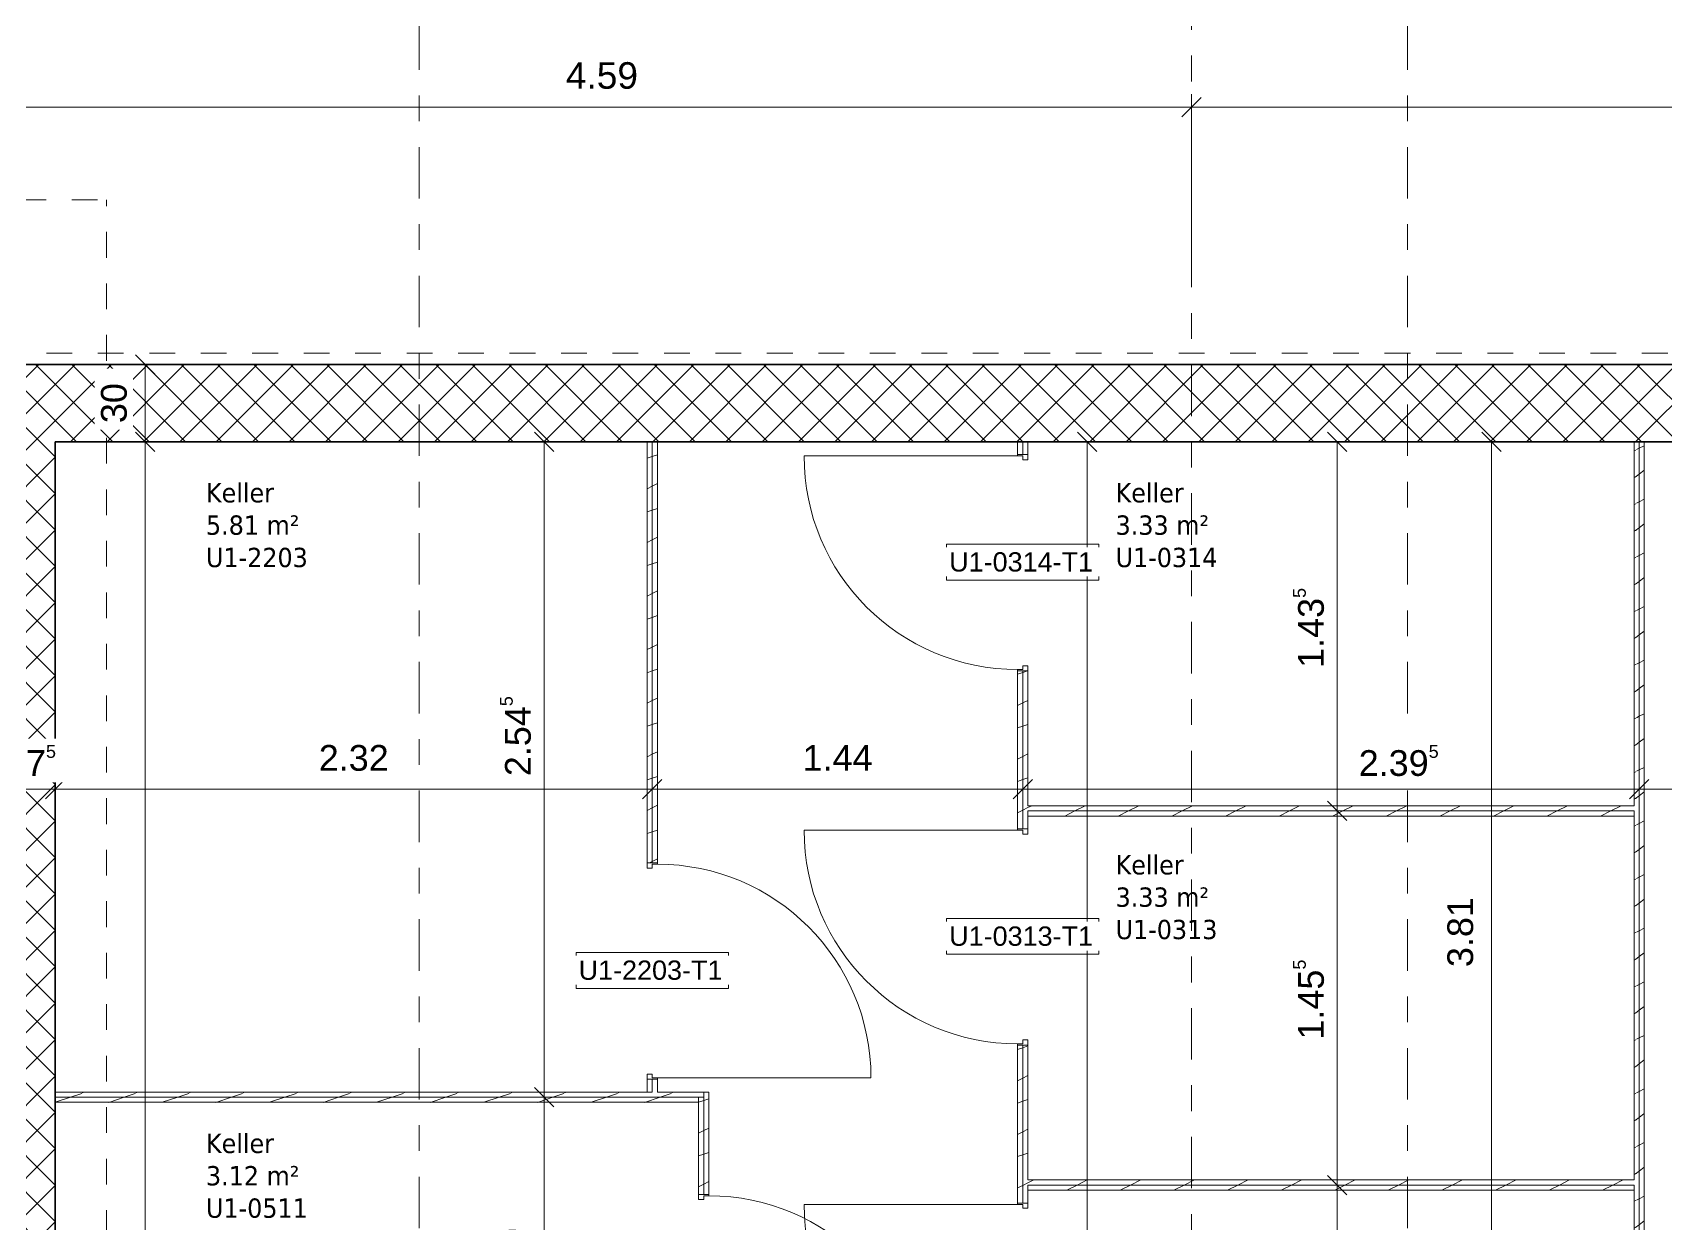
# Model space of a CAD drawing. Header units: metres. Extents: x -86 to 44, y -23 to 39.
# Drawn here: x 5.64 to 11.98, y 28.07 to 32.69 of the extents above; entities that cross this region are included whole.
import ezdxf

# ---------------------------------------------------------------- set-up
doc = ezdxf.new("R2010")
doc.units = ezdxf.units.M
for name, pattern in [('_Rasterlinie_', [0.375, 0.2, -0.05, 0.075, -0.05]), ('_Strichliert - Fein_', [0.15, 0.1, -0.05]), ('Strichpunkt - Fein', [0.2, 0.1, -0.05, 0, -0.05])]:
    doc.linetypes.add(name, pattern=pattern)
for name, color, linetype, lineweight in [('A-____-____-DIMS', 7, 'Continuous', 5), ('A-____-____-DIMS-50', 7, 'Continuous', 5), ('A-AREA-____-IDEN', 7, 'Continuous', 5), ('A-DETL-GENF-OTLN', 7, 'Continuous', 9), ('A-DOOR-____-IDEN', 7, 'Continuous', 5), ('A-DOOR-____-OTLN', 7, 'Continuous', 9), ('A-DOOR-FRAM-MCUT', 7, 'Continuous', 9), ('A-DOOR-OPNG-OTLN', 7, 'Continuous', 9), ('A-WALL-____-MCUT', 7, 'Continuous', 35), ('A-WALL-____-PATT', 7, 'Continuous', 35), ('A-WALL-FNSH-MCUT', 7, 'Continuous', 35), ('S-GRID-____-OTLN', 7, 'Continuous', 5)]:
    doc.layers.add(name, color=color, linetype=linetype, lineweight=lineweight)
doc.layers.add('A-DETL-____-OTLN', color=5, linetype='Continuous', lineweight=9, true_color=0x0000ff)
doc.styles.add('Arial_1', font='arial.ttf', dxfattribs={"height": 0.1})
doc.styles.add('Arial_2', font='arial.ttf', dxfattribs={"height": 0.075})
doc.styles.add('Arial_B', font='arial.ttf', dxfattribs={"height": 0.103175})
doc.styles.add('Verdana_3', font='verdana.ttf', dxfattribs={"width": 0.9, "height": 0.075})
doc.dimstyles.new('Arial_2_00mm_fein_2', dxfattribs={"dimscale": 0.3048, "dimtxt": 0.102026, "dimasz": 0.246063, "dimexe": 0.164042, "dimexo": 0.0625, "dimgap": 0.123031, "dimtad": 1, "dimrnd": 0.005, "dimzin": 0, "dimdsep": 46, "dimtxsty": 'Arial_1', "dimblk1": 'OBLIQUE', "dimblk2": 'OBLIQUE', "dimsah": 1, "dimcen": 0.09, "dimazin": 0, "dimtfac": 1, "dimtdec": 4, "dimtix": 1, "dimtmove": 0, "dimatfit": 3, "dimfxl": 0.164042, "dimfxlon": 1, "dimtvp": 1, "dimtfill": 1, "dimtolj": 1, "dimtzin": 0, "dimarcsym": 2})
doc.dimstyles.new('Arial_2_00mm_fein_3', dxfattribs={"dimscale": 0.3048, "dimtxt": 0.102026, "dimasz": 0.246063, "dimexe": 0.164042, "dimexo": 0.0625, "dimgap": 0.123031, "dimtad": 1, "dimrnd": 0.005, "dimzin": 0, "dimdsep": 46, "dimtxsty": 'Arial_1', "dimblk1": 'OBLIQUE', "dimblk2": 'OBLIQUE', "dimsah": 1, "dimcen": 0.09, "dimazin": 0, "dimtfac": 1, "dimtdec": 4, "dimtix": 1, "dimtmove": 2, "dimatfit": 3, "dimfxl": 0.164042, "dimfxlon": 1, "dimtvp": 1, "dimtfill": 1, "dimtolj": 1, "dimtzin": 0, "dimarcsym": 2})
doc.dimstyles.new('SUB_Rohbau_Aussen_Vermassung', dxfattribs={"dimscale": 0.3048, "dimtxt": 0.102026, "dimasz": 0.246063, "dimexe": 0.164042, "dimexo": 0.0625, "dimgap": 0.123031, "dimtad": 1, "dimrnd": 0.005, "dimzin": 0, "dimdsep": 46, "dimtxsty": 'Arial_B', "dimblk1": 'OBLIQUE', "dimblk2": 'OBLIQUE', "dimsah": 1, "dimcen": 0.09, "dimazin": 0, "dimtfac": 1, "dimtdec": 4, "dimtix": 1, "dimtmove": 0, "dimatfit": 3, "dimfxl": 1.64042, "dimfxlon": 1, "dimtvp": 1, "dimtfill": 1, "dimtolj": 1, "dimtzin": 0, "dimarcsym": 2})
doc.dimstyles.new('SUB_Rohbau_fein_1', dxfattribs={"dimscale": 0.3048, "dimtxt": 0.102026, "dimasz": 0.246063, "dimexe": 0.164042, "dimexo": 0.0625, "dimgap": 0.123031, "dimtad": 1, "dimrnd": 0.005, "dimzin": 0, "dimdsep": 46, "dimtxsty": 'Arial_1', "dimblk1": 'OBLIQUE', "dimblk2": 'OBLIQUE', "dimsah": 1, "dimcen": 0.09, "dimazin": 0, "dimtfac": 1, "dimtdec": 4, "dimtix": 1, "dimtmove": 0, "dimatfit": 3, "dimfxl": 0.164042, "dimfxlon": 1, "dimtvp": 1, "dimtfill": 1, "dimtolj": 1, "dimtzin": 0, "dimarcsym": 2})
doc.dimstyles.new('SUB_Rohbau_fein_2', dxfattribs={"dimscale": 0.3048, "dimtxt": 0.102026, "dimasz": 0.246063, "dimexe": 0.164042, "dimexo": 0.0625, "dimgap": 0.123031, "dimtad": 1, "dimrnd": 0.005, "dimzin": 0, "dimdsep": 46, "dimtxsty": 'Arial_1', "dimblk1": 'OBLIQUE', "dimblk2": 'OBLIQUE', "dimsah": 1, "dimcen": 0.09, "dimazin": 0, "dimtfac": 1, "dimtdec": 4, "dimtix": 1, "dimtmove": 2, "dimatfit": 3, "dimfxl": 0.164042, "dimfxlon": 1, "dimtvp": 1, "dimtfill": 1, "dimtolj": 1, "dimtzin": 0, "dimarcsym": 2})
doc.dimstyles.new('SUB_Rohbau_fein_8', dxfattribs={"dimscale": 0.3048, "dimtxt": 0.102026, "dimasz": 0.246063, "dimexe": 0.164042, "dimexo": 0.0625, "dimgap": 0.123031, "dimtad": 1, "dimdec": 1, "dimlfac": 100, "dimrnd": 0.5, "dimdsep": 46, "dimtxsty": 'Arial_1', "dimblk1": 'OBLIQUE', "dimblk2": 'OBLIQUE', "dimsah": 1, "dimcen": 0.09, "dimazin": 0, "dimtfac": 1, "dimtdec": 4, "dimtix": 1, "dimtmove": 0, "dimatfit": 3, "dimfxl": 0.164042, "dimfxlon": 1, "dimtvp": 1, "dimtfill": 1, "dimtolj": 1, "dimtzin": 0, "dimarcsym": 2})
doc.dimstyles.new('SUB_Rohbau_fein_9', dxfattribs={"dimscale": 0.3048, "dimtxt": 0.102026, "dimasz": 0.246063, "dimexe": 0.164042, "dimexo": 0.0625, "dimgap": 0.123031, "dimtad": 1, "dimrnd": 0.005, "dimzin": 0, "dimdsep": 46, "dimtxsty": 'Arial_1', "dimblk1": 'OBLIQUE', "dimblk2": 'OBLIQUE', "dimsah": 1, "dimcen": 0.09, "dimazin": 0, "dimtfac": 1, "dimtdec": 4, "dimtix": 1, "dimtmove": 0, "dimatfit": 3, "dimfxl": 0.164042, "dimfxlon": 1, "dimtvp": 1, "dimtfill": 1, "dimtolj": 1, "dimtzin": 0, "dimarcsym": 2})
pattern_1 = [(45, (0, 0), (-0.07071068, 0.07071068), []), (135, (0, 0), (-0.07071068, -0.07071068), [])]
pattern_2 = [(216.87, (0.0833, 0.20825), (0.624749256, 0.416501116), [0.10412, -0.93712]), (206.565, (0.20825, 0.14578), (-0.20825414, -0.2082493), [0.23283, -0.23283]), (198.435, (0.20825, 0.04165), (-0.41650024, -0.20824584), [0.13171, -0.52684])]

# ---------------------------------------------------------------- blocks, each defined once
blk = doc.blocks.new('TU DF 1 - Rahmenstock - stumpf einschlagend - 800x1900 Kellerabteil-V77--01_UG_OK_FFB_AF')
at = {"layer": 'A-DOOR-FRAM-MCUT', "color": 253, "true_color": 0x999999}
for p, q in [((-0.415, 0.02), (-0.42, 0.02)), ((-0.42, 0.02), (-0.42, -0.02)), ((-0.415, 0), (-0.415, 0.02)), ((-0.4, 0), (-0.415, 0)), ((-0.4, -0.02), (-0.4, 0)), ((0.415, 0), (0.4, 0)), ((0.4, 0), (0.4, -0.02)), ((0.42, 0.02), (0.415, 0.02)), ((0.415, 0.02), (0.415, 0)), ((0.42, -0.02), (0.42, 0.02)), ((-0.42, -0.02), (-0.4, -0.02)), ((0.4, -0.02), (0.42, -0.02))]:
    blk.add_line(p, q, dxfattribs=at)
at = {"layer": 'A-DOOR-OPNG-OTLN', "color": 253, "true_color": 0x999999}
blk.add_line((0.415, 0.02), (0.415, 0.85), dxfattribs=at)
blk.add_arc((0.415, 0.02), 0.83, 90, 180, dxfattribs=at)
blk = doc.blocks.new('TU DF 1 - Rahmenstock - stumpf einschlagend - 800x1900 Kellerabteil-41621819--01_UG_OK_FFB_AF')
at = {"layer": 'A-DOOR-FRAM-MCUT', "color": 253, "true_color": 0x999999}
for p, q in [((-0.415, 0.02), (-0.42, 0.02)), ((-0.42, 0.02), (-0.42, -0.02)), ((-0.415, 0), (-0.415, 0.02)), ((-0.4, 0), (-0.415, 0)), ((-0.4, -0.02), (-0.4, 0)), ((0.415, 0), (0.4, 0)), ((0.4, 0), (0.4, -0.02)), ((0.42, 0.02), (0.415, 0.02)), ((0.415, 0.02), (0.415, 0)), ((0.42, -0.02), (0.42, 0.02)), ((-0.42, -0.02), (-0.4, -0.02)), ((0.4, -0.02), (0.42, -0.02))]:
    blk.add_line(p, q, dxfattribs=at)
at = {"layer": 'A-DOOR-OPNG-OTLN', "color": 253, "true_color": 0x999999}
blk.add_line((0.415, 0.02), (0.415, 0.85), dxfattribs=at)
blk.add_arc((0.415, 0.02), 0.83, 90, 180, dxfattribs=at)
blk = doc.blocks.new('DE_Detailverweis - mit_Rahmen-56961560--01_UG_OK_FFB_AF')
at = {"layer": 'A-DETL-GENF-OTLN', "color": 30, "linetype": 'Strichpunkt - Fein', "true_color": 0xff8000}
for p in [(0, 14.2248), (38.935, 0)]:
    blk.add_line(p, (38.935, 14.2248), dxfattribs=at)
blk = doc.blocks.new('DIMBLOCK47--01_UG_OK_FFB_AF')
at = {"layer": 'A-____-____-DIMS-50'}
for p, q in [((5.552, 32.4016), (5.552, 32.4516)), ((5.552, 32.4016), (5.5895, 32.4391)), ((10.142, 32.4016), (10.142, 32.4516)), ((10.142, 32.4016), (10.1795, 32.4391)), ((5.552, 32.4016), (5.5145, 32.3641)), ((5.552, 32.4016), (10.142, 32.4016)), ((5.552, 32.4016), (5.552, 31.8977)), ((10.142, 32.4016), (10.1045, 32.3641)), ((10.142, 32.4016), (10.142, 31.8977))]:
    blk.add_line(p, q, dxfattribs=at)
at = {"layer": 'A-____-____-DIMS-50', "color": 0, "insert": (7.7113, 32.5762), "char_height": 0.10317, "width": 0.325653, "attachment_point": 1, "line_spacing_factor": 0.941778, "style": 'Arial_B', "bg_fill": 3, "box_fill_scale": 1.25, "bg_fill_color": 256, "bg_fill_true_color": 13158600, "bg_fill_transparency": 0}
blk.add_mtext('4.59', dxfattribs=at)
blk = doc.blocks.new('_Oblique')
at = {"color": 0, "linetype": 'ByBlock', "lineweight": -2}
blk.add_line((-0.5, -0.5), (0.5, 0.5), dxfattribs=at)
blk = doc.blocks.new('DIMBLOCK48--01_UG_OK_FFB_AF')
at = {"layer": 'A-____-____-DIMS-50'}
for p, q in [((10.142, 32.4016), (10.142, 32.4516)), ((10.142, 32.4016), (10.1795, 32.4391)), ((25.752, 32.4016), (25.752, 32.4516)), ((25.752, 32.4016), (25.7895, 32.4391)), ((10.142, 32.4016), (10.1045, 32.3641)), ((10.142, 32.4016), (25.752, 32.4016)), ((10.142, 32.4016), (10.142, 31.8977)), ((25.752, 32.4016), (25.7145, 32.3641)), ((25.752, 32.4016), (25.752, 31.9016))]:
    blk.add_line(p, q, dxfattribs=at)
at = {"layer": 'A-____-____-DIMS-50', "color": 0, "insert": (17.7725, 32.5762), "char_height": 0.10317, "width": 0.418697, "attachment_point": 1, "line_spacing_factor": 0.941778, "style": 'Arial_B', "bg_fill": 3, "box_fill_scale": 1.25, "bg_fill_color": 256, "bg_fill_true_color": 13158600, "bg_fill_transparency": 0}
blk.add_mtext('15.61', dxfattribs=at)
blk = doc.blocks.new('DIMBLOCK346--01_UG_OK_FFB_AF')
at = {"layer": 'A-____-____-DIMS-50'}
for p, q in [((11.3087, 31.1016), (11.2587, 31.1016)), ((11.3087, 31.1016), (11.2712, 31.1391)), ((11.3087, 31.1016), (11.3087, 27.2916)), ((11.3087, 31.1016), (11.3462, 31.0641)), ((11.3087, 31.1016), (11.3587, 31.1016)), ((11.3087, 27.2916), (11.2587, 27.2916)), ((11.3087, 27.2916), (11.2712, 27.3291)), ((11.3087, 27.2916), (11.3462, 27.2541)), ((11.3087, 27.2916), (11.3587, 27.2916))]:
    blk.add_line(p, q, dxfattribs=at)
at = {"layer": 'A-____-____-DIMS-50', "color": 0, "insert": (11.1367, 29.0609), "char_height": 0.1, "width": 0.325653, "attachment_point": 1, "rotation": 90, "line_spacing_factor": 0.941778, "style": 'Arial_1', "bg_fill": 3, "box_fill_scale": 1.25, "bg_fill_color": 256, "bg_fill_true_color": 13158600, "bg_fill_transparency": 0}
blk.add_mtext('3.81', dxfattribs=at)
blk = doc.blocks.new('DIMBLOCK1572--01_UG_OK_FFB_AF')
at = {"layer": 'A-____-____-DIMS-50'}
for p, q in [((7.627, 28.5556), (7.577, 28.5556)), ((7.627, 28.5556), (7.5895, 28.5931)), ((7.627, 27.2676), (7.627, 28.5556)), ((7.627, 28.5556), (7.6645, 28.5181)), ((7.627, 28.5556), (7.677, 28.5556)), ((7.627, 27.2676), (7.5895, 27.3051)), ((7.627, 27.2676), (7.577, 27.2676)), ((7.627, 27.2676), (7.6645, 27.2301)), ((7.627, 27.2676), (7.677, 27.2676))]:
    blk.add_line(p, q, dxfattribs=at)
at = {"layer": 'A-____-____-DIMS-50', "color": 0, "insert": (7.455, 27.7759), "char_height": 0.1, "width": 0.325653, "attachment_point": 1, "rotation": 90, "line_spacing_factor": 0.941778, "style": 'Arial_1', "bg_fill": 3, "box_fill_scale": 1.25, "bg_fill_color": 256, "bg_fill_true_color": 13158600, "bg_fill_transparency": 0}
blk.add_mtext('1.29', dxfattribs=at)
blk = doc.blocks.new('DIMBLOCK1573--01_UG_OK_FFB_AF')
at = {"layer": 'A-____-____-DIMS-50'}
for p, q in [((7.627, 31.1016), (7.577, 31.1016)), ((7.627, 31.1016), (7.5895, 31.1391)), ((7.627, 28.5556), (7.627, 31.1016)), ((7.627, 31.1016), (7.6645, 31.0641)), ((7.627, 31.1016), (7.677, 31.1016)), ((7.627, 28.5556), (7.577, 28.5556)), ((7.627, 28.5556), (7.5895, 28.5931)), ((7.627, 28.5556), (7.6645, 28.5181)), ((7.627, 28.5556), (7.677, 28.5556))]:
    blk.add_line(p, q, dxfattribs=at)
at = {"layer": 'A-____-____-DIMS-50', "color": 0, "insert": (7.455, 29.8025), "char_height": 0.1, "width": 0.388091, "attachment_point": 1, "rotation": 90, "line_spacing_factor": 0.941778, "style": 'Arial_1', "bg_fill": 3, "box_fill_scale": 1.25, "bg_fill_color": 256, "bg_fill_true_color": 13158600, "bg_fill_transparency": 0}
blk.add_mtext('2.54\\A2\\H0.5x;\\S5^  ;\\H2x;', dxfattribs=at)
blk = doc.blocks.new('DIMBLOCK1574--01_UG_OK_FFB_AF')
at = {"layer": 'A-____-____-DIMS-50'}
for p, q in [((10.7087, 31.1016), (10.6587, 31.1016)), ((10.7087, 31.1016), (10.6712, 31.1391)), ((10.7087, 31.1016), (10.7087, 29.6678)), ((10.7087, 31.1016), (10.7462, 31.0641)), ((10.7087, 31.1016), (10.7587, 31.1016)), ((10.7087, 29.6678), (10.6712, 29.7053)), ((10.7087, 29.6678), (10.6587, 29.6678)), ((10.7087, 29.6678), (10.7462, 29.6303)), ((10.7087, 29.6678), (10.7587, 29.6678))]:
    blk.add_line(p, q, dxfattribs=at)
at = {"layer": 'A-____-____-DIMS-50', "color": 0, "insert": (10.5367, 30.223), "char_height": 0.1, "width": 0.388091, "attachment_point": 1, "rotation": 90, "line_spacing_factor": 0.941778, "style": 'Arial_1', "bg_fill": 3, "box_fill_scale": 1.25, "bg_fill_color": 256, "bg_fill_true_color": 13158600, "bg_fill_transparency": 0}
blk.add_mtext('1.43\\A2\\H0.5x;\\S5^  ;\\H2x;', dxfattribs=at)
blk = doc.blocks.new('DIMBLOCK1575--01_UG_OK_FFB_AF')
at = {"layer": 'A-____-____-DIMS-50'}
for p, q in [((10.7087, 29.6678), (10.6712, 29.7053)), ((10.7087, 29.6678), (10.6587, 29.6678)), ((10.7087, 29.6678), (10.7087, 28.2141)), ((10.7087, 29.6678), (10.7462, 29.6303)), ((10.7087, 29.6678), (10.7587, 29.6678)), ((10.7087, 28.2141), (10.6712, 28.2516)), ((10.7087, 28.2141), (10.6587, 28.2141)), ((10.7087, 28.2141), (10.7462, 28.1766)), ((10.7087, 28.2141), (10.7587, 28.2141))]:
    blk.add_line(p, q, dxfattribs=at)
at = {"layer": 'A-____-____-DIMS-50', "color": 0, "insert": (10.5367, 28.7792), "char_height": 0.1, "width": 0.388091, "attachment_point": 1, "rotation": 90, "line_spacing_factor": 0.941778, "style": 'Arial_1', "bg_fill": 3, "box_fill_scale": 1.25, "bg_fill_color": 256, "bg_fill_true_color": 13158600, "bg_fill_transparency": 0}
blk.add_mtext('1.45\\A2\\H0.5x;\\S5^  ;\\H2x;', dxfattribs=at)
blk = doc.blocks.new('DIMBLOCK1576--01_UG_OK_FFB_AF')
at = {"layer": 'A-____-____-DIMS-50'}
for p, q in [((10.7087, 28.2141), (10.6712, 28.2516)), ((10.7087, 28.2141), (10.6587, 28.2141)), ((10.7087, 28.2141), (10.7087, 26.7603)), ((10.7087, 28.2141), (10.7462, 28.1766)), ((10.7087, 28.2141), (10.7587, 28.2141)), ((10.7087, 26.7603), (10.6712, 26.7978)), ((10.7087, 26.7603), (10.6587, 26.7603)), ((10.7087, 26.7603), (10.7462, 26.7228)), ((10.7087, 26.7603), (10.7587, 26.7603))]:
    blk.add_line(p, q, dxfattribs=at)
at = {"layer": 'A-____-____-DIMS-50', "color": 0, "insert": (10.5367, 27.2716), "char_height": 0.1, "width": 0.388091, "attachment_point": 1, "rotation": 90, "line_spacing_factor": 0.941778, "style": 'Arial_1', "bg_fill": 3, "box_fill_scale": 1.25, "bg_fill_color": 256, "bg_fill_true_color": 13158600, "bg_fill_transparency": 0}
blk.add_mtext('1.45\\A2\\H0.5x;\\S5^  ;\\H2x;', dxfattribs=at)
blk = doc.blocks.new('DIMBLOCK1589--01_UG_OK_FFB_AF')
at = {"layer": 'A-____-____-DIMS-50'}
for p, q in [((9.737, 31.1016), (9.687, 31.1016)), ((9.737, 31.1016), (9.6995, 31.1391)), ((9.737, 19.9616), (9.737, 31.1016)), ((9.737, 31.1016), (9.7745, 31.0641)), ((9.737, 31.1016), (9.787, 31.1016)), ((9.737, 19.9616), (9.6995, 19.9991)), ((9.737, 19.9616), (9.687, 19.9616)), ((9.737, 19.9616), (9.7745, 19.9241)), ((9.737, 19.9616), (9.787, 19.9616))]:
    blk.add_line(p, q, dxfattribs=at)
at = {"layer": 'A-____-____-DIMS-50', "color": 0, "insert": (9.565, 25.3571), "char_height": 0.1, "width": 0.418697, "attachment_point": 1, "rotation": 90, "line_spacing_factor": 0.941778, "style": 'Arial_1', "bg_fill": 3, "box_fill_scale": 1.25, "bg_fill_color": 256, "bg_fill_true_color": 13158600, "bg_fill_transparency": 0}
blk.add_mtext('11.14', dxfattribs=at)
blk = doc.blocks.new('DIMBLOCK1604--01_UG_OK_FFB_AF')
at = {"layer": 'A-____-____-DIMS-50'}
for p, q in [((11.882, 29.7516), (11.882, 29.8016)), ((11.882, 29.7516), (11.9195, 29.7891)), ((13.622, 29.7516), (13.622, 29.8016)), ((13.622, 29.7516), (13.6595, 29.7891)), ((11.882, 29.7516), (11.8445, 29.7141)), ((13.622, 29.7516), (11.882, 29.7516)), ((11.882, 29.7516), (11.882, 29.7016)), ((13.622, 29.7516), (13.5845, 29.7141)), ((13.622, 29.7516), (13.622, 29.7016))]:
    blk.add_line(p, q, dxfattribs=at)
at = {"layer": 'A-____-____-DIMS-50', "color": 0, "insert": (13.1454, 29.9236), "char_height": 0.1, "width": 0.325653, "attachment_point": 1, "line_spacing_factor": 0.941778, "style": 'Arial_1', "bg_fill": 3, "box_fill_scale": 1.25, "bg_fill_color": 256, "bg_fill_true_color": 13158600, "bg_fill_transparency": 0}
blk.add_mtext('1.74', dxfattribs=at)
blk = doc.blocks.new('DIMBLOCK1605--01_UG_OK_FFB_AF')
at = {"layer": 'A-____-____-DIMS-50'}
for p, q in [((9.487, 29.7516), (9.487, 29.8016)), ((9.487, 29.7516), (9.5245, 29.7891)), ((11.882, 29.7516), (11.882, 29.8016)), ((11.882, 29.7516), (11.9195, 29.7891)), ((9.487, 29.7516), (9.4495, 29.7141)), ((11.882, 29.7516), (9.487, 29.7516)), ((9.487, 29.7516), (9.487, 29.7016)), ((11.882, 29.7516), (11.8445, 29.7141)), ((11.882, 29.7516), (11.882, 29.7016))]:
    blk.add_line(p, q, dxfattribs=at)
at = {"layer": 'A-____-____-DIMS-50', "color": 0, "insert": (10.7923, 29.9236), "char_height": 0.1, "width": 0.388091, "attachment_point": 1, "line_spacing_factor": 0.941778, "style": 'Arial_1', "bg_fill": 3, "box_fill_scale": 1.25, "bg_fill_color": 256, "bg_fill_true_color": 13158600, "bg_fill_transparency": 0}
blk.add_mtext('2.39\\A2\\H0.5x;\\S5^  ;\\H2x;', dxfattribs=at)
blk = doc.blocks.new('DIMBLOCK1606--01_UG_OK_FFB_AF')
at = {"layer": 'A-____-____-DIMS-50'}
for p, q in [((8.047, 29.7516), (8.047, 29.8016)), ((8.047, 29.7516), (8.0845, 29.7891)), ((9.487, 29.7516), (9.487, 29.8016)), ((9.487, 29.7516), (9.5245, 29.7891)), ((8.047, 29.7516), (8.0095, 29.7141)), ((9.487, 29.7516), (8.047, 29.7516)), ((8.047, 29.7516), (8.047, 29.7016)), ((9.487, 29.7516), (9.4495, 29.7141)), ((9.487, 29.7516), (9.487, 29.7016))]:
    blk.add_line(p, q, dxfattribs=at)
at = {"layer": 'A-____-____-DIMS-50', "color": 0, "insert": (8.6313, 29.9236), "char_height": 0.1, "width": 0.325653, "attachment_point": 1, "line_spacing_factor": 0.941778, "style": 'Arial_1', "bg_fill": 3, "box_fill_scale": 1.25, "bg_fill_color": 256, "bg_fill_true_color": 13158600, "bg_fill_transparency": 0}
blk.add_mtext('1.44', dxfattribs=at)
blk = doc.blocks.new('DIMBLOCK1607--01_UG_OK_FFB_AF')
at = {"layer": 'A-____-____-DIMS-50'}
for p, q in [((5.727, 29.7516), (5.727, 29.8016)), ((5.727, 29.7516), (5.7645, 29.7891)), ((8.047, 29.7516), (8.047, 29.8016)), ((8.047, 29.7516), (8.0845, 29.7891)), ((5.727, 29.7516), (5.6895, 29.7141)), ((8.047, 29.7516), (5.727, 29.7516)), ((5.727, 29.7516), (5.727, 29.7016)), ((8.047, 29.7516), (8.0095, 29.7141)), ((8.047, 29.7516), (8.047, 29.7016))]:
    blk.add_line(p, q, dxfattribs=at)
at = {"layer": 'A-____-____-DIMS-50', "color": 0, "insert": (6.7513, 29.9236), "char_height": 0.1, "width": 0.325653, "attachment_point": 1, "line_spacing_factor": 0.941778, "style": 'Arial_1', "bg_fill": 3, "box_fill_scale": 1.25, "bg_fill_color": 256, "bg_fill_true_color": 13158600, "bg_fill_transparency": 0}
blk.add_mtext('2.32', dxfattribs=at)
blk = doc.blocks.new('DIMBLOCK1616--01_UG_OK_FFB_AF')
at = {"layer": 'A-____-____-DIMS-50'}
for p, q in [((5.552, 29.7516), (5.552, 29.8016)), ((5.552, 29.7516), (5.5895, 29.7891)), ((5.727, 29.7516), (5.727, 29.8016)), ((5.727, 29.7516), (5.7645, 29.7891)), ((5.552, 29.7516), (5.5145, 29.7141)), ((5.552, 29.7516), (5.727, 29.7516)), ((5.552, 29.7516), (5.552, 29.7016)), ((5.727, 29.7516), (5.6895, 29.7141)), ((5.727, 29.7516), (5.727, 29.7016))]:
    blk.add_line(p, q, dxfattribs=at)
at = {"layer": 'A-____-____-DIMS-50', "color": 0, "insert": (5.5359, 29.9236), "char_height": 0.1, "width": 0.248525, "attachment_point": 1, "line_spacing_factor": 0.941778, "style": 'Arial_1', "bg_fill": 3, "box_fill_scale": 1.25, "bg_fill_color": 256, "bg_fill_true_color": 13158600, "bg_fill_transparency": 0}
blk.add_mtext('17\\A2\\H0.5x;\\S5^  ;\\H2x;', dxfattribs=at)
blk = doc.blocks.new('DIMBLOCK1997--01_UG_OK_FFB_AF')
at = {"layer": 'A-____-____-DIMS-50'}
for p, q in [((6.077, 31.4016), (6.0395, 31.4391)), ((6.077, 31.4016), (6.027, 31.4016)), ((6.077, 31.4016), (6.077, 31.1016)), ((6.077, 31.4016), (6.1145, 31.3641)), ((6.077, 31.4016), (6.127, 31.4016)), ((6.077, 31.1016), (6.027, 31.1016)), ((6.077, 31.1016), (6.0395, 31.1391)), ((6.077, 31.1016), (6.1145, 31.0641)), ((6.077, 31.1016), (6.127, 31.1016))]:
    blk.add_line(p, q, dxfattribs=at)
at = {"layer": 'A-____-____-DIMS-50', "color": 0, "insert": (5.905, 31.174), "char_height": 0.1, "width": 0.186088, "attachment_point": 1, "rotation": 90, "line_spacing_factor": 0.941778, "style": 'Arial_1', "bg_fill": 3, "box_fill_scale": 1.25, "bg_fill_color": 256, "bg_fill_true_color": 13158600, "bg_fill_transparency": 0}
blk.add_mtext('30', dxfattribs=at)
blk = doc.blocks.new('DIMBLOCK1998--01_UG_OK_FFB_AF')
at = {"layer": 'A-____-____-DIMS-50'}
for p, q in [((6.077, 31.1016), (6.027, 31.1016)), ((6.077, 31.1016), (6.0395, 31.1391)), ((6.077, 31.1016), (6.077, 18.2716)), ((6.077, 31.1016), (6.1145, 31.0641)), ((6.077, 31.1016), (6.127, 31.1016)), ((6.077, 18.2716), (6.027, 18.2716)), ((6.077, 18.2716), (6.0395, 18.3091)), ((6.077, 18.2716), (6.1145, 18.2341)), ((6.077, 18.2716), (6.127, 18.2716))]:
    blk.add_line(p, q, dxfattribs=at)
at = {"layer": 'A-____-____-DIMS-50', "color": 0, "insert": (5.905, 24.5121), "char_height": 0.1, "width": 0.418697, "attachment_point": 1, "rotation": 90, "line_spacing_factor": 0.941778, "style": 'Arial_1', "bg_fill": 3, "box_fill_scale": 1.25, "bg_fill_color": 256, "bg_fill_true_color": 13158600, "bg_fill_transparency": 0}
blk.add_mtext('12.83', dxfattribs=at)

msp = doc.modelspace()

# ---------------------------------------------------------------- hatches: boundary and pattern name
at = {"layer": 'A-WALL-____-PATT', "lineweight": 9}
h = msp.add_hatch(dxfattribs=at)
h.set_pattern_fill('FP_1', color=256, style=0, pattern_type=2)
h.set_pattern_definition(pattern_1)
h.paths.add_polyline_path([(-8.343, 31.1016), (25.752, 31.1016), (25.752, 31.4016), (-15.988, 31.4016), (-15.988, 31.1016), (-8.8484, 31.1016)])
h = msp.add_hatch(dxfattribs=at)
h.set_pattern_fill('FP_1', color=256, style=0, pattern_type=2)
h.set_pattern_definition(pattern_1)
h.paths.add_polyline_path([(5.427, 19.9616), (5.727, 19.9616), (5.727, 31.1016), (5.427, 31.1016), (5.427, 20.6216)])
at = {"layer": 'A-WALL-____-PATT', "lineweight": 9, "true_color": 0xc3b7ad}
h = msp.add_hatch(dxfattribs=at)
h.set_pattern_fill('FP_4', color=9, style=0, pattern_type=2)
h.set_pattern_definition(pattern_2)
h.paths.add_polyline_path([(8.047, 28.5756), (8.047, 28.6256), (8.027, 28.6256), (8.027, 28.5756)])
h.paths.add_polyline_path([(8.027, 29.4656), (8.047, 29.4656), (8.047, 31.1016), (8.027, 31.1016), (8.027, 29.6226)])
h = msp.add_hatch(dxfattribs=at)
h.set_pattern_fill('FP_4', color=9, style=0, pattern_type=2)
h.set_pattern_definition(pattern_2)
h.paths.add_polyline_path([(8.067, 28.5756), (8.067, 28.6256), (8.047, 28.6256), (8.047, 28.5756)])
h.paths.add_polyline_path([(8.047, 29.4656), (8.067, 29.4656), (8.067, 31.1016), (8.047, 31.1016), (8.047, 29.6097)])
h = msp.add_hatch(dxfattribs=at)
h.set_pattern_fill('FP_4', color=9, style=0, pattern_type=2)
h.set_pattern_definition(pattern_2)
h.paths.add_polyline_path([(9.487, 19.4716), (9.487, 20.0353), (9.467, 20.0353), (9.467, 19.4716)])
h.paths.add_polyline_path([(9.487, 20.8753), (9.487, 21.4891), (9.467, 21.4891), (9.467, 20.8753)])
h.paths.add_polyline_path([(9.467, 22.3291), (9.487, 22.3291), (9.487, 22.9428), (9.467, 22.9428), (9.467, 22.3791)])
h.paths.add_polyline_path([(9.487, 23.7828), (9.487, 24.3966), (9.467, 24.3966), (9.467, 23.7828)])
h.paths.add_polyline_path([(9.467, 25.2366), (9.487, 25.2366), (9.487, 25.8503), (9.467, 25.8503), (9.467, 25.3066)])
h.paths.add_polyline_path([(9.467, 26.6903), (9.487, 26.6903), (9.487, 27.3041), (9.467, 27.3041), (9.467, 26.7403)])
h.paths.add_polyline_path([(9.467, 28.1441), (9.487, 28.1441), (9.487, 28.7578), (9.467, 28.7578), (9.467, 28.2141)])
h.paths.add_polyline_path([(9.487, 29.5978), (9.487, 30.2116), (9.467, 30.2116), (9.467, 29.5978)])
h.paths.add_polyline_path([(9.467, 31.0516), (9.487, 31.0516), (9.487, 31.1016), (9.467, 31.1016), (9.467, 31.0524)])
h = msp.add_hatch(dxfattribs=at)
h.set_pattern_fill('FP_4', color=9, style=0, pattern_type=2)
h.set_pattern_definition(pattern_2)
h.paths.add_polyline_path([(9.487, 19.4916), (9.507, 19.4916), (9.507, 20.0353), (9.487, 20.0353), (9.487, 19.5116)])
h.paths.add_polyline_path([(9.487, 20.8753), (9.507, 20.8753), (9.507, 21.4891), (9.487, 21.4891), (9.487, 20.9253)])
h.paths.add_polyline_path([(9.507, 22.3291), (9.507, 22.9428), (9.487, 22.9428), (9.487, 22.3291)])
h.paths.add_polyline_path([(9.487, 23.7828), (9.507, 23.7828), (9.507, 24.3966), (9.487, 24.3966), (9.487, 23.8328)])
h.paths.add_polyline_path([(9.487, 25.2366), (9.507, 25.2366), (9.507, 25.8503), (9.487, 25.8503), (9.487, 25.3066)])
h.paths.add_polyline_path([(9.487, 26.6903), (9.507, 26.6903), (9.507, 27.3041), (9.487, 27.3041), (9.487, 26.7403)])
h.paths.add_polyline_path([(9.507, 28.1441), (9.507, 28.7578), (9.487, 28.7578), (9.487, 28.1441)])
h.paths.add_polyline_path([(9.507, 29.5978), (9.507, 30.2116), (9.487, 30.2116), (9.487, 29.5978)])
h.paths.add_polyline_path([(9.507, 31.0516), (9.507, 31.1016), (9.487, 31.1012), (9.487, 31.0516)])
h = msp.add_hatch(dxfattribs=at)
h.set_pattern_fill('FP_4', color=9, style=0, pattern_type=2)
h.set_pattern_definition(pattern_2)
h.paths.add_polyline_path([(11.862, 19.4916), (11.882, 19.4916), (11.882, 23.3666), (11.862, 23.3666), (11.862, 19.5116)])
h.paths.add_polyline_path([(11.882, 27.2916), (11.882, 31.1016), (11.862, 31.1016), (11.862, 27.2916)])
h = msp.add_hatch(dxfattribs=at)
h.set_pattern_fill('FP_4', color=9, style=0, pattern_type=2)
h.set_pattern_definition(pattern_2)
h.paths.add_polyline_path([(11.8823, 19.4716), (11.902, 19.4716), (11.902, 23.3666), (11.882, 23.3666), (11.8823, 19.4716)])
h.paths.add_polyline_path([(11.882, 27.2916), (11.902, 27.2916), (11.902, 31.1016), (11.882, 31.1016), (11.882, 27.4792)])
h = msp.add_hatch(dxfattribs=at)
h.set_pattern_fill('FP_4', color=9, style=0, pattern_type=2)
h.set_pattern_definition(pattern_2)
h.paths.add_polyline_path([(11.3829, 29.6678), (11.862, 29.6678), (11.862, 29.6878), (9.507, 29.6878), (9.507, 29.6678)])
h = msp.add_hatch(dxfattribs=at)
h.set_pattern_fill('FP_4', color=9, style=0, pattern_type=2)
h.set_pattern_definition(pattern_2)
h.paths.add_polyline_path([(9.507, 29.6478), (11.862, 29.6478), (11.862, 29.6678), (9.507, 29.6678)])
h = msp.add_hatch(dxfattribs=at)
h.set_pattern_fill('FP_4', color=9, style=0, pattern_type=2)
h.set_pattern_definition(pattern_2)
h.paths.add_polyline_path([(8.247, 28.5556), (8.247, 28.5756), (5.727, 28.5756), (5.727, 28.5556), (8.227, 28.5556)])
h = msp.add_hatch(dxfattribs=at)
h.set_pattern_fill('FP_4', color=9, style=0, pattern_type=2)
h.set_pattern_definition(pattern_2)
h.paths.add_polyline_path([(8.227, 28.5356), (8.227, 28.5556), (5.727, 28.5556), (5.727, 28.5356), (7.6925, 28.5356)])
h = msp.add_hatch(dxfattribs=at)
h.set_pattern_fill('FP_4', color=9, style=0, pattern_type=2)
h.set_pattern_definition(pattern_2)
h.paths.add_polyline_path([(8.247, 18.2716), (8.247, 18.3216), (8.227, 18.3216), (8.227, 18.2716)])
h.paths.add_polyline_path([(8.227, 19.1616), (8.247, 19.1616), (8.247, 19.6096), (8.227, 19.6096), (8.227, 19.2872)])
h.paths.add_polyline_path([(8.247, 20.4496), (8.247, 20.8976), (8.227, 20.8976), (8.227, 20.4496)])
h.paths.add_polyline_path([(8.247, 21.7376), (8.247, 22.1856), (8.227, 22.1856), (8.227, 21.7376)])
h.paths.add_polyline_path([(8.227, 23.0256), (8.247, 23.0256), (8.247, 23.4736), (8.227, 23.4736), (8.227, 23.2755)])
h.paths.add_polyline_path([(8.227, 24.3136), (8.247, 24.3136), (8.247, 24.7616), (8.227, 24.7616), (8.227, 24.6716)])
h.paths.add_polyline_path([(8.227, 25.6016), (8.247, 25.6016), (8.247, 26.0496), (8.227, 26.0496), (8.227, 25.9596)])
h.paths.add_polyline_path([(8.227, 26.8896), (8.247, 26.8896), (8.247, 27.3376), (8.227, 27.3376), (8.227, 27.0986)])
h.paths.add_polyline_path([(8.247, 28.1776), (8.247, 28.5556), (8.227, 28.5556), (8.227, 28.1776)])
h = msp.add_hatch(dxfattribs=at)
h.set_pattern_fill('FP_4', color=9, style=0, pattern_type=2)
h.set_pattern_definition(pattern_2)
h.paths.add_polyline_path([(8.267, 18.2716), (8.267, 18.3216), (8.247, 18.3216), (8.247, 18.2716)])
h.paths.add_polyline_path([(8.247, 19.1616), (8.267, 19.1616), (8.267, 19.6096), (8.247, 19.6096), (8.247, 19.2953)])
h.paths.add_polyline_path([(8.247, 20.4496), (8.267, 20.4496), (8.267, 20.8976), (8.247, 20.8976), (8.247, 20.8276)])
h.paths.add_polyline_path([(8.2511, 21.7376), (8.267, 21.7376), (8.267, 22.1856), (8.247, 22.1856), (8.247, 21.7376)])
h.paths.add_polyline_path([(8.247, 23.0256), (8.267, 23.0256), (8.267, 23.4736), (8.247, 23.4736), (8.247, 23.2755)])
h.paths.add_polyline_path([(8.247, 24.3136), (8.267, 24.3136), (8.267, 24.7616), (8.247, 24.7616), (8.247, 24.6716)])
h.paths.add_polyline_path([(8.267, 25.6016), (8.267, 26.0496), (8.247, 26.0496), (8.247, 25.6016)])
h.paths.add_polyline_path([(8.247, 26.8896), (8.267, 26.8896), (8.267, 27.3376), (8.247, 27.3376), (8.247, 27.0986)])
h.paths.add_polyline_path([(8.267, 28.1776), (8.267, 28.5756), (8.247, 28.5756), (8.247, 28.1776)])
h = msp.add_hatch(dxfattribs=at)
h.set_pattern_fill('FP_4', color=9, style=0, pattern_type=2)
h.set_pattern_definition(pattern_2)
h.paths.add_polyline_path([(10.2206, 28.2141), (11.862, 28.2141), (11.862, 28.2341), (9.507, 28.2341), (9.507, 28.2141), (10.2174, 28.2141)])
h = msp.add_hatch(dxfattribs=at)
h.set_pattern_fill('FP_4', color=9, style=0, pattern_type=2)
h.set_pattern_definition(pattern_2)
h.paths.add_polyline_path([(11.3829, 28.1941), (11.862, 28.1941), (11.862, 28.2141), (9.507, 28.2141), (9.507, 28.1941), (10.2485, 28.1941)])

# ---------------------------------------------------------------- linework, layer by layer
at = {"layer": 'A-DETL-____-OTLN', "color": 133, "linetype": '_Strichliert - Fein_', "true_color": 0x4cc3d9}
msp.add_line((26.3929, 31.4456), (-69.9025, 31.4456), dxfattribs=at)
at = {"layer": 'A-DOOR-____-IDEN', "flags": 128}
msp.add_lwpolyline([(7.7509, 29.1174), (8.3429, 29.1174), (8.3429, 28.9784), (7.7509, 28.9784)], close=True, dxfattribs=at)
at = {"layer": 'A-WALL-____-MCUT'}
for p, q in [((25.752, 31.4016), (-69.9425, 31.4016)), ((5.727, 25.9596), (5.727, 31.1016)), ((5.727, 31.1016), (11.862, 31.1016)), ((11.882, 31.1016), (16.322, 31.1016))]:
    msp.add_line(p, q, dxfattribs=at)
at = {"layer": 'A-WALL-____-MCUT', "color": 253, "lineweight": 9, "true_color": 0x999999}
for p, q in [((8.047, 31.1016), (8.047, 29.4656)), ((9.487, 31.0516), (9.487, 31.1016)), ((11.882, 27.2916), (11.882, 31.1016)), ((9.487, 29.5978), (9.487, 30.2116)), ((11.862, 29.6678), (9.507, 29.6678)), ((9.507, 29.6678), (9.507, 29.6478)), ((11.862, 29.6478), (11.862, 29.6678)), ((9.487, 28.1441), (9.487, 28.7578)), ((8.047, 28.6256), (8.047, 28.5756)), ((8.247, 28.5556), (5.727, 28.5556)), ((8.027, 28.5756), (8.047, 28.5756)), ((8.227, 28.5356), (8.227, 28.5556)), ((8.247, 28.1776), (8.247, 28.5756)), ((11.862, 28.2141), (9.507, 28.2141)), ((9.507, 28.2141), (9.507, 28.1941)), ((11.862, 28.1941), (11.862, 28.2141))]:
    msp.add_line(p, q, dxfattribs=at)
at = {"layer": 'A-WALL-____-MCUT', "color": 253, "true_color": 0x999999}
msp.add_line((11.882, 31.1016), (11.862, 31.1016), dxfattribs=at)
at = {"layer": 'A-WALL-FNSH-MCUT', "color": 253, "lineweight": 9, "true_color": 0x999999}
for p, q in [((8.027, 31.1016), (8.027, 29.4656)), ((8.067, 29.4656), (8.067, 31.1016)), ((9.467, 31.1016), (9.467, 31.0516)), ((9.507, 31.0516), (9.507, 31.1016)), ((11.862, 31.1016), (11.862, 29.6878)), ((11.902, 27.2916), (11.902, 31.1016)), ((9.467, 31.0516), (9.507, 31.0516)), ((9.467, 30.2116), (9.467, 29.5978)), ((9.507, 30.2116), (9.467, 30.2116)), ((9.507, 29.6878), (9.507, 30.2116)), ((11.862, 29.6878), (9.507, 29.6878)), ((9.507, 29.5978), (9.507, 29.6478)), ((9.507, 29.6478), (11.862, 29.6478)), ((11.862, 29.6478), (11.862, 28.2341)), ((9.467, 29.5978), (9.507, 29.5978)), ((8.027, 29.4656), (8.067, 29.4656)), ((9.467, 28.7578), (9.467, 28.1441)), ((9.507, 28.7578), (9.467, 28.7578)), ((9.507, 28.2341), (9.507, 28.7578)), ((8.067, 28.6256), (8.027, 28.6256)), ((8.027, 28.6256), (8.027, 28.5756)), ((8.067, 28.5756), (8.067, 28.6256)), ((8.027, 28.5756), (5.727, 28.5756)), ((8.267, 28.5756), (8.067, 28.5756)), ((8.267, 28.1776), (8.267, 28.5756)), ((5.727, 28.5356), (8.227, 28.5356)), ((8.227, 28.5356), (8.227, 28.1776)), ((11.862, 28.2341), (9.507, 28.2341)), ((8.227, 28.1776), (8.267, 28.1776)), ((9.507, 28.1441), (9.507, 28.1941)), ((9.507, 28.1941), (11.862, 28.1941)), ((11.862, 28.1941), (11.862, 27.2916)), ((9.467, 28.1441), (9.507, 28.1441))]:
    msp.add_line(p, q, dxfattribs=at)
at = {"layer": 'S-GRID-____-OTLN', "color": 8, "linetype": '_Rasterlinie_', "true_color": 0x808080}
for p, q in [((10.142, 35.9016), (10.142, 15.5711)), ((7.142, -3.9534), (7.142, 34.9016)), ((10.982, -3.9534), (10.982, 34.9016))]:
    msp.add_line(p, q, dxfattribs=at)

# ---------------------------------------------------------------- block references
at = {"layer": 'A-DETL-GENF-OTLN', "color": 30, "true_color": 0xff8000}
msp.add_blockref('DE_Detailverweis - mit_Rahmen-56961560--01_UG_OK_FFB_AF', (-33.008, 17.8166), dxfattribs=at)
at = {"layer": 'A-DOOR-____-OTLN', "color": 253, "true_color": 0x999999}
for name, p, rotation in [('TU DF 1 - Rahmenstock - stumpf einschlagend - 800x1900 Kellerabteil-41621819--01_UG_OK_FFB_AF', (9.487, 30.6316), 89.99999999999991), ('TU DF 1 - Rahmenstock - stumpf einschlagend - 800x1900 Kellerabteil-41621819--01_UG_OK_FFB_AF', (9.487, 29.1778), 89.99999999999991), ('TU DF 1 - Rahmenstock - stumpf einschlagend - 800x1900 Kellerabteil-V77--01_UG_OK_FFB_AF', (8.047, 29.0456), 269.9999999999999), ('TU DF 1 - Rahmenstock - stumpf einschlagend - 800x1900 Kellerabteil-V77--01_UG_OK_FFB_AF', (8.247, 27.7576), 269.9999999999999), ('TU DF 1 - Rahmenstock - stumpf einschlagend - 800x1900 Kellerabteil-41621819--01_UG_OK_FFB_AF', (9.487, 27.7241), 89.99999999999991)]:
    msp.add_blockref(name, p, dxfattribs=dict(at, rotation=rotation))

# ---------------------------------------------------------------- texts
at = {"layer": 'A-AREA-____-IDEN', "color": 8, "true_color": 0x808080, "char_height": 0.075, "attachment_point": 1, "style": 'Verdana_3'}
for s, insert, width in [('Keller', (6.313, 30.941), 0.331899), ('Keller', (9.8476, 30.941), 0.331899), ('5.81 m²', (6.313, 30.8154), 0.472595), ('3.33 m²', (9.8476, 30.8154), 0.472595), ('U1-2203', (6.313, 30.6897), 0.497848), ('U1-0314', (9.8476, 30.6897), 0.497848), ('Keller', (9.8476, 29.4958), 0.331899), ('3.33 m²', (9.8476, 29.3702), 0.472595), ('U1-0313', (9.8476, 29.2445), 0.497848), ('Keller', (6.313, 28.4136), 0.331899), ('3.12 m²', (6.313, 28.2879), 0.472595), ('U1-0511', (6.313, 28.1622), 0.497848)]:
    msp.add_mtext(s, dxfattribs=dict(at, insert=insert, width=width))

# ---------------------------------------------------------------- next in the draw order: texts
at = {"layer": 'A-DOOR-____-IDEN', "insert": (7.7609, 29.0865), "char_height": 0.075, "width": 0.689451, "attachment_point": 1, "style": 'Arial_2', "bg_fill": 3, "box_fill_scale": 1.25, "bg_fill_color": 256, "bg_fill_true_color": 13158600, "bg_fill_transparency": 0}
msp.add_mtext('U1-2203-T1', dxfattribs=at)

# ---------------------------------------------------------------- next in the draw order: dimensions: what is measured, and where the dimension line sits
at = {"layer": 'A-____-____-DIMS'}
dim = msp.add_linear_dim(base=(10.142, 32.4016), p1=(5.552, 31.8977), p2=(10.142, 31.8977), dimstyle='SUB_Rohbau_Aussen_Vermassung', override={"dimpost": '<>', "dimfxl": 4.59}, dxfattribs=at)
dim.commit()
dim.dimension.update_dxf_attribs({"geometry": 'DIMBLOCK47--01_UG_OK_FFB_AF', "text_midpoint": (7.847, 32.4918)})
for base, p1, p2, dimstyle, override, picture, middle in [((6.077, 31.1016), (6.127, 31.4016), (6.127, 31.1016), 'SUB_Rohbau_fein_8', {"dimpost": '<>', "dimfxl": 0.3}, 'DIMBLOCK1997--01_UG_OK_FFB_AF', (5.9884, 31.2516)), ((9.737, 31.1016), (9.787, 19.9616), (9.687, 31.1016), 'SUB_Rohbau_fein_9', {"dimpost": '<>', "dimfxl": 11.14045}, 'DIMBLOCK1589--01_UG_OK_FFB_AF', (9.6493, 25.5316)), ((11.3087, 27.2916), (11.3587, 31.1016), (11.3587, 27.2916), 'SUB_Rohbau_fein_1', {"dimpost": '<>', "dimfxl": 3.810001}, 'DIMBLOCK346--01_UG_OK_FFB_AF', (11.2201, 29.1966)), ((7.627, 28.5556), (7.577, 27.2676), (7.577, 28.5556), 'SUB_Rohbau_fein_9', {"dimpost": '<>', "dimfxl": 1.288}, 'DIMBLOCK1572--01_UG_OK_FFB_AF', (7.5384, 27.9116))]:
    dim = msp.add_linear_dim(base=base, p1=p1, p2=p2, angle=90, dimstyle=dimstyle, override=override, dxfattribs=at)
    dim.commit()
    dim.dimension.update_dxf_attribs({"geometry": picture, "text_midpoint": middle})
dim = msp.add_linear_dim(base=(10.7087, 29.6678), p1=(10.7587, 31.1016), p2=(10.7587, 29.6678), angle=90, text='\\A1;1.43\\Q;{\\A1;{\\H0.5x;\\S5^ ;}}', dimstyle='SUB_Rohbau_fein_9', override={"dimpost": '<>', "dimfxl": 1.43375}, dxfattribs=at)
dim.commit()
dim.dimension.update_dxf_attribs({"geometry": 'DIMBLOCK1574--01_UG_OK_FFB_AF', "text_midpoint": (10.6201, 30.3847)})
dim = msp.add_linear_dim(base=(11.882, 29.7516), p1=(13.622, 29.7016), p2=(11.882, 29.7016), dimstyle='Arial_2_00mm_fein_3', override={"dimpost": '<>', "dimfxl": 1.74}, dxfattribs=at)
dim.commit()
dim.dimension.update_dxf_attribs({"geometry": 'DIMBLOCK1604--01_UG_OK_FFB_AF', "text_midpoint": (13.3082, 29.8569), "dimtype": 160})

# ---------------------------------------------------------------- next in the draw order: linework, layer by layer
at = {"layer": 'A-DOOR-____-IDEN', "flags": 128}
for points in [[(9.1909, 30.7034), (9.7829, 30.7034), (9.7829, 30.5644), (9.1909, 30.5644)], [(9.1909, 29.2496), (9.7829, 29.2496), (9.7829, 29.1106), (9.1909, 29.1106)]]:
    msp.add_lwpolyline(points, close=True, dxfattribs=at)

# ---------------------------------------------------------------- next in the draw order: dimensions: what is measured, and where the dimension line sits
at = {"layer": 'A-____-____-DIMS'}
dim = msp.add_linear_dim(base=(25.752, 32.4016), p1=(10.142, 31.8977), p2=(25.752, 31.9016), dimstyle='SUB_Rohbau_Aussen_Vermassung', override={"dimpost": '<>', "dimfxl": 15.61}, dxfattribs=at)
dim.commit()
dim.dimension.update_dxf_attribs({"geometry": 'DIMBLOCK48--01_UG_OK_FFB_AF', "text_midpoint": (17.947, 32.4917)})
dim = msp.add_linear_dim(base=(7.627, 31.1016), p1=(7.577, 28.5556), p2=(7.577, 31.1016), angle=90, text='\\A1;2.54\\Q;{\\A1;{\\H0.5x;\\S5^ ;}}', dimstyle='SUB_Rohbau_fein_2', override={"dimpost": '<>', "dimfxl": 2.546001}, dxfattribs=at)
dim.commit()
dim.dimension.update_dxf_attribs({"geometry": 'DIMBLOCK1573--01_UG_OK_FFB_AF', "text_midpoint": (7.5216, 29.9966), "dimtype": 160, "text_rotation": 90})
dim = msp.add_linear_dim(base=(10.7087, 28.2141), p1=(10.7587, 29.6678), p2=(10.7587, 28.2141), angle=90, text='\\A1;1.45\\Q;{\\A1;{\\H0.5x;\\S5^ ;}}', dimstyle='SUB_Rohbau_fein_9', override={"dimpost": '<>', "dimfxl": 1.45375}, dxfattribs=at)
dim.commit()
dim.dimension.update_dxf_attribs({"geometry": 'DIMBLOCK1575--01_UG_OK_FFB_AF', "text_midpoint": (10.6202, 28.9409)})

# ---------------------------------------------------------------- next in the draw order: texts
at = {"layer": 'A-DOOR-____-IDEN', "char_height": 0.075, "width": 0.689451, "attachment_point": 1, "style": 'Arial_2', "bg_fill": 3, "box_fill_scale": 1.25, "bg_fill_color": 256, "bg_fill_true_color": 13158600, "bg_fill_transparency": 0}
for s, insert in [('U1-0314-T1', (9.2009, 30.6725)), ('U1-0313-T1', (9.2009, 29.2187))]:
    msp.add_mtext(s, dxfattribs=dict(at, insert=insert))

# ---------------------------------------------------------------- next in the draw order: dimensions: what is measured, and where the dimension line sits
at = {"layer": 'A-____-____-DIMS'}
dim = msp.add_linear_dim(base=(9.487, 29.7516), p1=(11.882, 29.7016), p2=(9.487, 29.7016), text='\\A1;2.39\\Q;{\\A1;{\\H0.5x;\\S5^ ;}}', dimstyle='Arial_2_00mm_fein_3', override={"dimpost": '<>', "dimfxl": 2.395}, dxfattribs=at)
dim.commit()
dim.dimension.update_dxf_attribs({"geometry": 'DIMBLOCK1605--01_UG_OK_FFB_AF', "text_midpoint": (10.9864, 29.8569), "dimtype": 160})
dim = msp.add_linear_dim(base=(10.7087, 26.7603), p1=(10.7587, 28.2141), p2=(10.7587, 26.7603), angle=90, text='\\A1;1.45\\Q;{\\A1;{\\H0.5x;\\S5^ ;}}', dimstyle='SUB_Rohbau_fein_2', override={"dimpost": '<>', "dimfxl": 1.45375}, dxfattribs=at)
dim.commit()
dim.dimension.update_dxf_attribs({"geometry": 'DIMBLOCK1576--01_UG_OK_FFB_AF', "text_midpoint": (10.6033, 27.4657), "dimtype": 160, "text_rotation": 90})

# ---------------------------------------------------------------- next in the draw order: dimensions: what is measured, and where the dimension line sits
dim = msp.add_linear_dim(base=(8.047, 29.7516), p1=(9.487, 29.7016), p2=(8.047, 29.7016), dimstyle='Arial_2_00mm_fein_2', override={"dimpost": '<>', "dimfxl": 1.44}, dxfattribs=at)
dim.commit()
dim.dimension.update_dxf_attribs({"geometry": 'DIMBLOCK1606--01_UG_OK_FFB_AF', "text_midpoint": (8.767, 29.8393)})

# ---------------------------------------------------------------- next in the draw order: dimensions: what is measured, and where the dimension line sits
dim = msp.add_linear_dim(base=(5.727, 29.7516), p1=(8.047, 29.7016), p2=(5.727, 29.7016), dimstyle='Arial_2_00mm_fein_2', override={"dimpost": '<>', "dimfxl": 2.32}, dxfattribs=at)
dim.commit()
dim.dimension.update_dxf_attribs({"geometry": 'DIMBLOCK1607--01_UG_OK_FFB_AF', "text_midpoint": (6.887, 29.8402)})

# ---------------------------------------------------------------- next in the draw order: dimensions: what is measured, and where the dimension line sits
dim = msp.add_linear_dim(base=(6.077, 18.2716), p1=(6.127, 31.1016), p2=(6.127, 18.2716), angle=90, dimstyle='SUB_Rohbau_fein_9', override={"dimpost": '<>', "dimfxl": 12.830001}, dxfattribs=at)
dim.commit()
dim.dimension.update_dxf_attribs({"geometry": 'DIMBLOCK1998--01_UG_OK_FFB_AF', "text_midpoint": (5.9884, 24.6866)})
dim = msp.add_linear_dim(base=(5.727, 29.7516), p1=(5.552, 29.8016), p2=(5.727, 29.8016), text='\\A1;17\\Q;{\\A1;{\\H0.5x;\\S5^ ;}}', dimstyle='SUB_Rohbau_fein_8', override={"dimpost": '<>', "dimfxl": 0.175}, dxfattribs=at)
dim.commit()
dim.dimension.update_dxf_attribs({"geometry": 'DIMBLOCK1616--01_UG_OK_FFB_AF', "text_midpoint": (5.6395, 29.8393)})

doc.saveas('drawing.dxf')
